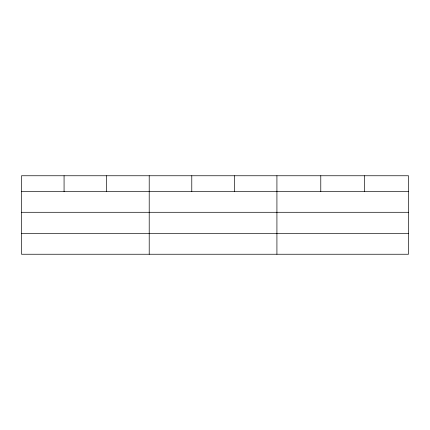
<?xml version="1.0" encoding="UTF-8"?>
<svg xmlns="http://www.w3.org/2000/svg" width="430" height="430" viewBox="0 0 430 430"><rect width="100%" height="100%" fill="white"/><g stroke="black" fill="none" stroke-linecap="round" stroke-linejoin="round"><path stroke-width="0.64" d="M408.5 212.291L408.5 175.757L21.5 175.757L21.5 254.243L408.5 254.243L408.5 212.291L21.5 212.291M21.5 191.624L408.5 191.624M21.5 233.576L408.5 233.576M364.64 175.757L364.64 191.624M320.78 175.757L320.78 191.624M276.92 175.757L276.92 254.243M234.35 175.757L234.35 191.624M191.78 175.757L191.78 191.624M149.21 175.757L149.21 254.243M106.64 175.757L106.64 191.624M64.07 175.757L64.07 191.624"/></g></svg>
